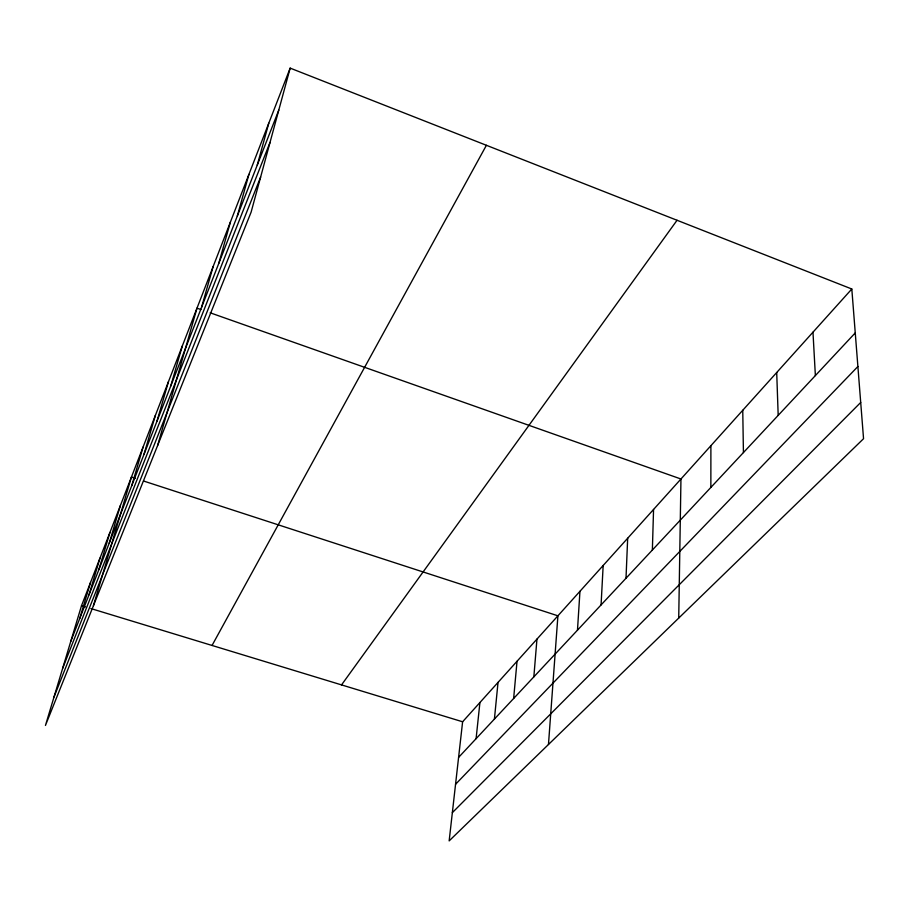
<?xml version="1.0" encoding="UTF-8"?>
<svg xmlns="http://www.w3.org/2000/svg" width="909" height="909" viewBox="0 0 909 909"><rect width="100%" height="100%" fill="white"/><g stroke="black" fill="none" stroke-linecap="round" stroke-linejoin="round"><path stroke-width="1.36" d="M710.861 487.429L710.895 445.694M678.728 618.086L680.955 478.998L210.206 312.81M652.367 550.036L653.56 509.46M626.006 578.249L627.676 538.242M601.076 604.917L603.167 565.489M577.476 630.176L579.953 591.304M548.468 744.505L557.91 615.813L143.508 480.997M533.844 676.864L536.958 639.107M513.642 698.487L517.028 661.275M494.416 719.076L498.03 682.398M476.089 738.687L479.918 702.543M851.813 289.005L462.613 721.78L449.16 840.882L863.55 438.706L851.813 289.005L290.164 68.118L81.515 605.689L45.45 725.439L251.111 212.161L290.164 68.118M257.258 165.086L268.769 123.238M237.317 216.012L248.907 174.426M218.785 263.349L230.409 222.08M201.514 307.447L213.149 266.553M157.609 445.524L197.003 308.151L200.969 309.549M170.722 386.098L182.3 346.045M156.939 421.299L168.46 381.7M143.963 454.443L155.405 415.311M131.725 485.713L143.088 447.046M93.434 605.667L131.441 477.066L135.464 478.384M98.842 569.682L109.932 532.481M109.216 543.196L120.397 505.506M89.002 594.816L99.979 558.115M79.651 618.711L90.525 582.487M70.754 641.436L278.779 110.125M62.619 668.445L270.018 142.418M54.017 696.987L260.622 177.085M212.047 645.458L486.406 145.292M341.534 684.897L677.046 220.273M458.591 757.402L855.255 332.899M455.557 784.285L857.891 366.509M452.352 812.657L860.709 402.46M81.515 605.689L85.514 606.917M90.855 608.541L462.613 721.78M812.976 332.183L815.373 375.576M776.706 372.52L778.184 415.379M742.755 410.277L743.426 452.58"/></g></svg>
